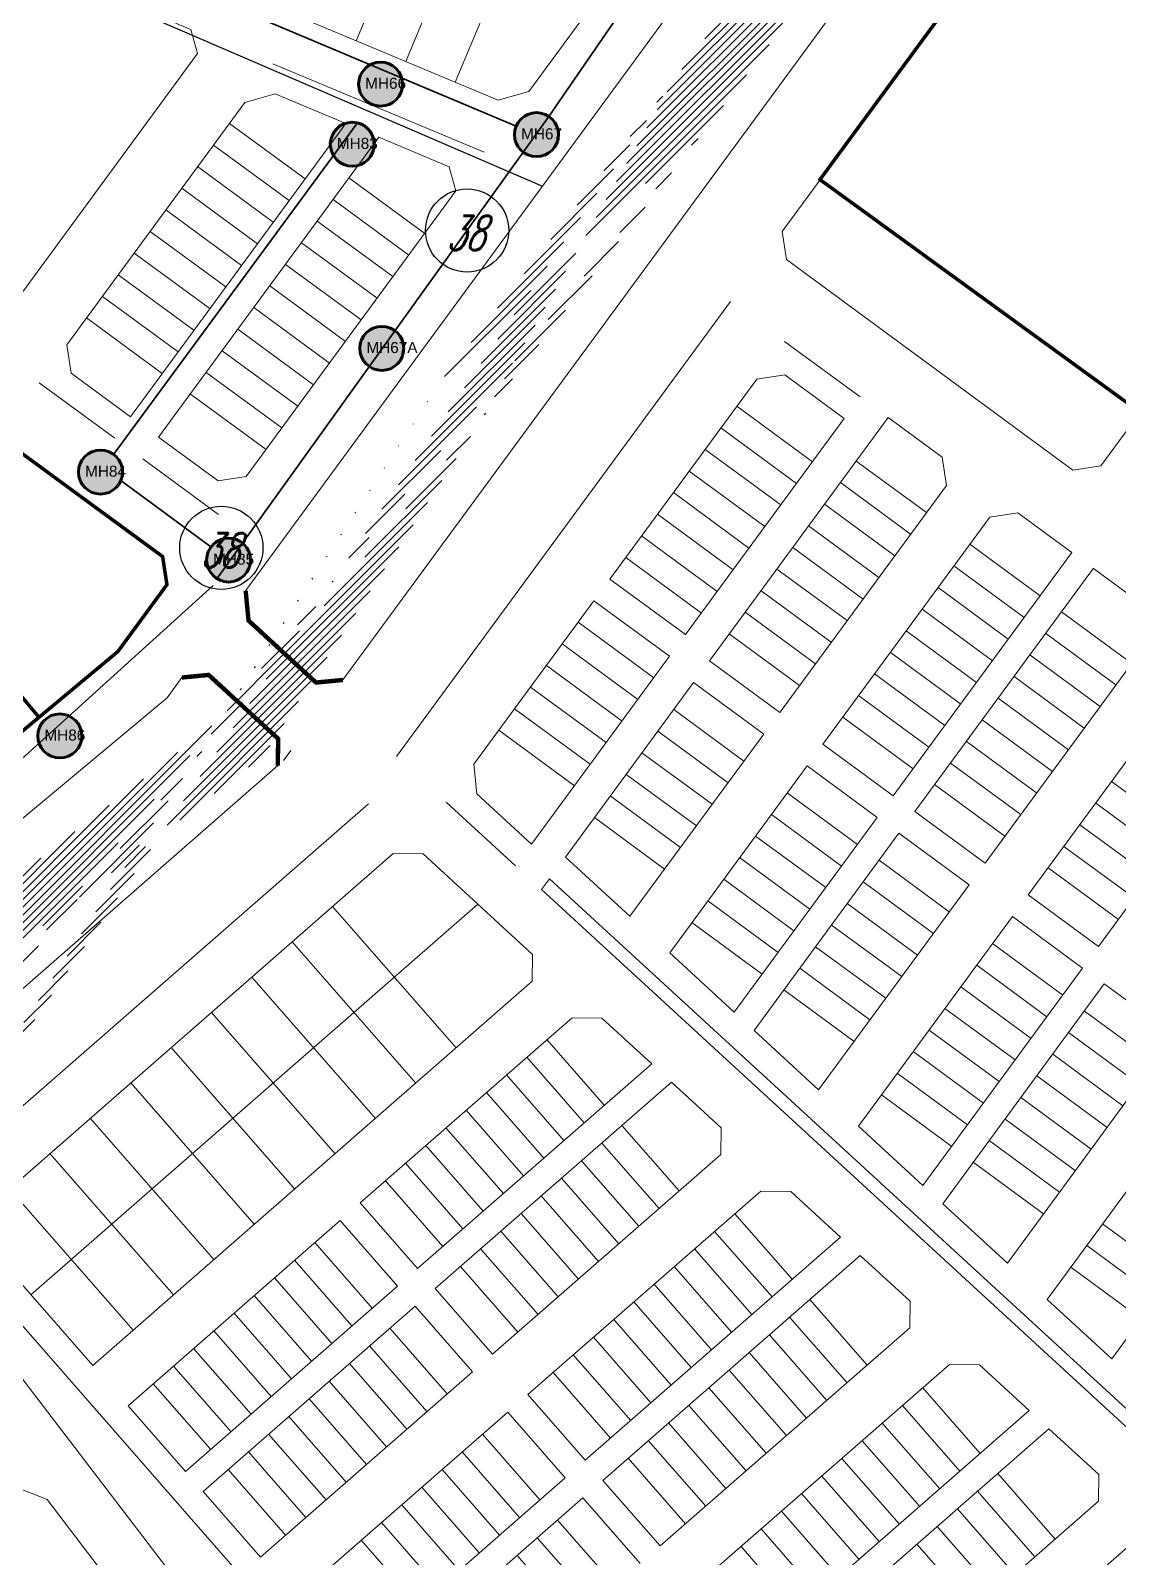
# Model space of a CAD drawing. Header units: millimetres. Extents: x 4167 to 8975, y 2111 to 5892.
# Drawn here: x 4992.5 to 5239.8, y 2577.9 to 2925.1 of the extents above; entities that cross this region are included whole.
import ezdxf

# ---------------------------------------------------------------- set-up
doc = ezdxf.new("R2010")
doc.units = ezdxf.units.MM
doc.layers.add('CPARIT', color=142, linetype='Continuous')
doc.layers.add('EDIT2', color=10, linetype='Continuous')
for name, color, linetype, lineweight in [('Manhole', 106, 'Continuous', 100), ('Manhole No', 7, 'Continuous', 30), ('MP$0$ZAM_SUSUNATUR', 7, 'Continuous', 5), ('Pipe', 170, 'Continuous', 35), ('Road Level', 20, 'Continuous', 9)]:
    doc.layers.add(name, color=color, linetype=linetype, lineweight=lineweight)
doc.styles.get("Standard").update_dxf_attribs({"font": 'arial.ttf'})
doc.styles.add('SurveyCAD', font='SIMPLEX.shx', dxfattribs={"width": 0.65, "oblique": 20, "height": 15})

# ---------------------------------------------------------------- blocks, each defined once
blk = doc.blocks.new('Manhole1')
at = {"layer": 'Manhole'}
h = blk.add_hatch(color=256, dxfattribs=at)
h.dxf.hatch_style = 1
h.paths.add_polyline_path([(4512.341858365006, 3091.990958322701, 1), (4502.341858365006, 3091.990958322701, 1)])
blk.add_circle((4507.341858365006, 3091.990958322701), 5, dxfattribs=at)

msp = doc.modelspace()

# ---------------------------------------------------------------- hatches: boundary and pattern name
at = {"layer": 'CPARIT'}
h = msp.add_hatch(dxfattribs=at)
h.set_pattern_fill('ANSI31', color=256, scale=9.99996, style=0)
h.set_pattern_definition([(44.99999999999999, (4028.127556543534, 8038.694721117959), (-0.8838799409492784, 0.8838799409492782), [])])
edge = h.paths.add_edge_path()
edge.add_line((5190.085337504204, 3098.825857746693), (5198.373438471679, 3095.569527518308))
edge.add_line((5198.373438471679, 3095.569527518308), (5188.038479811685, 3067.930638074309))
edge.add_line((5179.501513959693, 3074.908610162309), (5190.085337504204, 3098.825857746693))
edge.add_line((5188.038479811685, 3067.930638074309), (5179.541513799688, 3043.473735902311))
edge.add_line((5167.767560895676, 3040.163749142312), (5179.501513959693, 3074.908610162312))
edge.add_line((5179.541513799688, 3043.473735902307), (5181.805504743677, 3036.784762658308))
edge.add_line((5193.176459259672, 3004.07589349431), (5181.805504743677, 3036.784762658312))
edge.add_line((5171.748544971675, 3031.772782706308), (5167.767560895676, 3040.163749142308))
edge.add_line((5183.119499487684, 2999.06391354231), (5171.74854497169, 3031.772782706308))
edge.add_line((5187.969777707853, 2979.834724618542), (5183.11949948767, 2999.06391354231))
edge.add_line((5200.370430483685, 2975.555007578309), (5193.176459259686, 3004.07589349431))
edge.add_line((5138.544966314452, 2913.53521939619), (5187.969777707853, 2979.834724618539))
edge.add_line((5148.56663769968, 2906.064285542308), (5200.370430483685, 2975.555007578309))
edge.add_line((5085.489775016684, 2844.933436756039), (5138.678562260682, 2913.71116164404))
edge.add_line((5095.377850455681, 2837.286560654311), (5148.56663769968, 2906.064285542312))
edge.add_line((4942.481462043679, 2655.246288818309), (4946.110403739525, 2685.713652938042))
edge.add_line((4946.11040373954, 2685.713652938042), (4971.760871469201, 2719.084719673045))
edge.add_line((4971.760871469201, 2719.084719673045), (5036.13984504013, 2768.843129570507))
edge.add_line((5036.13984504013, 2768.843129570507), (5084.887246302327, 2844.083322714303))
edge.add_line((4948.869436491686, 2634.632371274312), (4957.814400711677, 2680.429188086311))
edge.add_line((4957.814400711677, 2680.429188086311), (4980.685309227671, 2710.18406906631))
edge.add_line((4980.685309227685, 2710.18406906631), (5045.471050083694, 2760.25686877431))
edge.add_line((5045.471050083694, 2760.25686877431), (5095.377850455681, 2837.286560654311))
edge.add_line((4942.481462043679, 2655.246288818309), (4948.869436491686, 2634.623371310265))

# ---------------------------------------------------------------- linework, layer by layer
at = {"const_width": 1}
for points in [[(5041.378055611085, 2797.686532600908), (5042.040259828877, 2790.906207555754), (5057.384201020874, 2776.80471726872), (5063.456661520553, 2777.396085144219)], [(5026.900980639371, 2777.94944431471), (5032.971394024205, 2778.54231461523), (5048.769162276263, 2764.02374518278), (5048.693517297534, 2757.920675992709)]]:
    msp.add_lwpolyline(points, dxfattribs=at)
at = {"layer": 'EDIT2', "color": 1, "lineweight": 30}
msp.add_line((4843.194099397833, 3004.378675889029), (5108.853241594477, 2889.677746674495), dxfattribs=at)
at = {"layer": 'MP$0$ZAM_SUSUNATUR'}
for p, q in [((5098.800629094212, 2909.254907660097), (4850.667457707603, 3013.100876469025)), ((5083.003794251954, 2962.124319516724), (5066.529713141454, 2922.760576864845)), ((5094.250577866782, 2957.417439199437), (5077.776496756282, 2918.053696547557)), ((5105.49736148161, 2952.710558882149), (5089.02328037111, 2913.346816230269)), ((5320.299378528127, 2941.086941896394), (5235.802515805086, 2826.111628024641)), ((5126.274994312143, 2939.196642445522), (5105.72227753329, 2911.176425213949)), ((5047.59006197001, 2917.470336141547), (5095.600765536639, 2897.377423947606)), ((5105.72227753329, 2911.176425213949), (5098.800629094212, 2909.254907660097)), ((5054.87883114557, 2891.333243312327), (5037.674708672332, 2903.952398035452)), ((5051.273358367527, 2886.417779748548), (5034.069235894289, 2899.036934471673)), ((5047.667885589499, 2881.502316184766), (5030.46376311626, 2894.12147090789)), ((5044.062412811456, 2876.586852620998), (5026.858290338232, 2889.206007344112)), ((5082.078690298235, 2878.942319251759), (5064.874567824996, 2891.56147397488)), ((5078.473217520192, 2874.026855687984), (5061.269095046968, 2886.646010411097)), ((5040.456940033428, 2871.671389057205), (5023.252817560189, 2884.290543780329)), ((5036.851467255399, 2866.755925493426), (5019.647344782161, 2879.37508021655)), ((5074.867744742163, 2869.111392124198), (5057.663622268925, 2881.730546847319)), ((5071.26227196412, 2864.195928560423), (5054.058149490897, 2876.815083283536)), ((5033.245994477356, 2861.840461929647), (5016.041872004118, 2874.459616652768)), ((5067.656799186092, 2859.280464996644), (5050.452676712868, 2871.899619719758)), ((5029.640521699328, 2856.924998365865), (5012.43639922609, 2869.544153088989)), ((5026.035048921285, 2852.009534802086), (5008.830926448047, 2864.628689525207)), ((5064.051326408049, 2854.365001432861), (5046.847203934825, 2866.984156155975)), ((5060.445853630021, 2849.449537869083), (5043.241731156797, 2862.068692592196)), ((5022.429576143257, 2847.094071238304), (5005.225453670018, 2859.713225961428)), ((5056.840380851992, 2844.534074305293), (5039.636258378754, 2857.153229028418)), ((5181.057730472136, 2841.757465489738), (5163.865233368893, 2854.392456590709)), ((5053.23490807395, 2839.618610741521), (5036.030785600726, 2852.237765464635)), ((5049.629435295921, 2834.703147177732), (5032.425312822683, 2847.322301900856)), ((5011.613157809157, 2832.347680546978), (4994.409035335933, 2844.966835270096)), ((5157.550879165208, 2845.793900684546), (5124.170394165527, 2800.338109452909)), ((5157.550879165223, 2845.79390068455), (5163.941137139815, 2846.771498020002)), ((5177.449527966817, 2836.844004831373), (5163.941137139815, 2846.771498020002)), ((5046.023962517878, 2829.78768361396), (5028.819840044654, 2842.406838337074)), ((5153.0360122814, 2839.64579209624), (5170.233123437849, 2827.017084170542)), ((5149.427810016916, 2834.732331765825), (5166.624921173365, 2822.103623840127)), ((5145.819607752432, 2829.818871435413), (5163.016718908881, 2817.190163509715)), ((5035.207544183793, 2815.041292922624), (5018.003421710555, 2827.660447645749)), ((5180.185415693615, 2827.180432329029), (5196.15416176745, 2815.453774969459)), ((5142.211405487948, 2824.905411104997), (5159.408516644397, 2812.276703179299)), ((5229.410911616489, 2825.135019660755), (5235.802515805086, 2826.111628024641)), ((5138.603203223449, 2819.991950774582), (5155.800314379898, 2807.363242848884)), ((5176.577189456117, 2822.266989603208), (5192.545959502966, 2810.540314639044)), ((5172.968987191633, 2817.353529272796), (5188.937757238482, 2805.626854308632)), ((5134.995000958965, 2815.078490444166), (5152.192112115414, 2802.449782518468)), ((5169.360784927148, 2812.44006894238), (5185.329554973998, 2800.713393978216)), ((5131.386798694481, 2810.165030113751), (5148.58390985093, 2797.536322188053)), ((4962.377806684786, 2807.299842946837), (4994.406697020821, 2768.905179465533)), ((5165.75258266265, 2807.526608611965), (5181.721352709514, 2795.79993364779)), ((5205.981082428289, 2808.237370440484), (5221.949828502138, 2796.510713080906)), ((5127.778596429996, 2805.251569783339), (5144.975707586445, 2792.622861857641)), ((5162.144380398166, 2802.613148281549), (5178.11315044503, 2790.886473317374)), ((5202.372880163804, 2803.323910110068), (5218.341626237654, 2791.597252750491)), ((5124.170394165512, 2800.338109452923), (5141.367505321961, 2787.709401527225)), ((5120.562191901028, 2795.424649122508), (5137.759303057477, 2782.79594119681)), ((5158.536178133681, 2797.699687951133), (5174.504948180545, 2785.973012986959)), ((5198.76467789932, 2798.410449779656), (5214.73342397317, 2786.683792420079)), ((5154.927975869197, 2792.786227620718), (5170.896745916061, 2781.059552656543)), ((5195.156475634836, 2793.496989449241), (5211.125221708686, 2781.770332089663)), ((5226.86328883255, 2792.902510816422), (5242.8320349064, 2781.175853456845)), ((5116.953989636544, 2790.511188792092), (5134.151100792993, 2777.882480866394)), ((5191.548273370337, 2788.583529118821), (5207.517019444187, 2776.856871759241)), ((5113.34578737206, 2785.597728461677), (5130.542898528509, 2772.969020535978)), ((5151.319773604713, 2787.872767290306), (5167.288543651577, 2776.146092326131)), ((5223.255086568066, 2787.989050486007), (5239.223832641916, 2776.26239312643)), ((5012.339956481474, 2783.865133494366), (4935.753587759564, 2719.976660914739)), ((5146.809520774112, 2781.730941877287), (5162.778290820961, 2770.004266913124)), ((5187.940071105853, 2783.670068788406), (5203.908817179703, 2771.943411428829)), ((5219.646884303582, 2783.075590155595), (5235.615630377431, 2771.348932796018)), ((5109.737585107576, 2780.684268131265), (5126.934696264025, 2768.055560205567)), ((5184.331868841369, 2778.75660845799), (5200.300614915219, 2767.029951098413)), ((5216.038682039098, 2778.162129825179), (5232.007428112947, 2766.435472465602)), ((5106.129382843077, 2775.770807800849), (5123.326493999526, 2763.142099875151)), ((5143.201318509628, 2776.817481546872), (5159.170088556477, 2765.090806582708)), ((5023.529444234749, 2773.352914158715), (4943.295894870038, 2706.421957591674)), ((5102.521180578593, 2770.857347470434), (5119.718291735042, 2758.228639544735)), ((5180.723666576885, 2773.843148127575), (5196.692412650735, 2762.116490767998)), ((5212.430479774599, 2773.248669494757), (5228.399225848449, 2761.522012135179)), ((5138.691065679026, 2770.675656133853), (5154.659835725875, 2758.948981169689)), ((5177.115464312401, 2768.929687797163), (5193.084210386251, 2757.203030437586)), ((5208.822277510115, 2768.335209164341), (5224.791023583964, 2756.608551804764)), ((5098.912978314109, 2765.943887140018), (5116.110089470558, 2753.31517921432)), ((5135.082863414542, 2765.762195803438), (5151.051633461391, 2754.035520839274)), ((5131.474661150058, 2760.848735473026), (5147.443431196907, 2749.122060508862)), ((5172.605211481799, 2762.787862384148), (5188.573957555649, 2751.061205024571)), ((5205.214075245631, 2763.421748833929), (5221.18282131948, 2751.695091474352)), ((5168.997009217315, 2757.874402053732), (5184.96575529115, 2746.147744694163)), ((5201.605872981147, 2758.508288503514), (5217.574619054996, 2746.781631143936)), ((5127.866458885574, 2755.93527514261), (5143.835228932423, 2744.208600178446)), ((5197.997670716662, 2753.594828173102), (5213.966416790512, 2741.868170813525)), ((5238.226146509272, 2754.305607606211), (5254.194892583122, 2742.57895024663)), ((5124.258256621075, 2751.021814812195), (5140.227026667939, 2739.29513984802)), ((5164.486756386714, 2751.732576640714), (5180.455502460549, 2740.005919281144)), ((5086.941068647195, 2749.641169355391), (5102.745716214004, 2735.116277649615)), ((5160.878554122215, 2746.819116310306), (5176.847300196065, 2735.092458950725)), ((5193.487417886061, 2747.453002760087), (5209.456163959911, 2735.72634540051)), ((5234.617944244788, 2749.392147275796), (5250.586690318638, 2737.665489916219)), ((5120.650054356591, 2746.108354481779), (5136.618824403455, 2734.381679517604)), ((5231.009741980304, 2744.478686945384), (5246.978488054154, 2732.752029585803)), ((5157.270351857745, 2741.905655979886), (5173.239097931581, 2730.178998620317)), ((5189.879215621577, 2742.539542429671), (5205.847961695426, 2730.812885070094)), ((5227.40153971582, 2739.565226614968), (5243.37028578967, 2727.838569255391)), ((5114.061266495597, 2737.136038985349), (5128.737010664785, 2723.648639544261)), ((5153.662149593247, 2736.992195649478), (5169.630895667096, 2725.265538289897)), ((5185.368962790975, 2736.397717016653), (5201.337708864825, 2724.671059657076)), ((5223.793337451336, 2734.651766284556), (5239.762083525186, 2722.925108924976)), ((5110.431196853022, 2732.192800808001), (5262.833155533079, 2592.13134507364)), ((5150.053947328763, 2732.078735319052), (5166.022693402612, 2720.352077959475)), ((5181.760760526477, 2731.484256686241), (5197.729506600326, 2719.75759932666)), ((4992.574247479437, 2637.597709005973), (5094.178223400797, 2726.431293978383)), ((5061.137543050876, 2725.884363605566), (5089.224733349894, 2693.759461658565)), ((5146.445745064279, 2727.16527498864), (5162.414491138128, 2715.438617629063)), ((5178.152558262007, 2726.570796355825), (5194.121304335857, 2714.844138996248)), ((5219.283084620734, 2728.509940871538), (5235.251830694584, 2716.783283511961)), ((5142.837542799794, 2722.251814658224), (5158.806288873644, 2710.525157298647)), ((5215.67488235625, 2723.596480541126), (5231.6436284301, 2711.869823181549)), ((5174.544355997508, 2721.657336025413), (5190.513102071358, 2709.930678665833)), ((5051.95899963744, 2717.859452091556), (5080.046189936458, 2685.734550144554)), ((5137.768237845825, 2715.34870142667), (5152.443982015013, 2701.861301985582)), ((5170.936153733024, 2716.74387569499), (5186.904899806874, 2705.017218335413)), ((5211.164629525649, 2717.454655128107), (5227.133375599498, 2705.72799776853)), ((5167.32795146854, 2711.830415364579), (5183.29669754239, 2700.103758005002)), ((5207.55642726115, 2712.541194797695), (5223.525173335, 2700.814537438115)), ((5042.780456224004, 2709.834540577545), (5070.867646523022, 2677.709638630544)), ((5236.557088760512, 2708.261620917065), (5252.525834834361, 2696.534963557484)), ((5163.719749204056, 2706.916955034163), (5179.688495277906, 2695.190297674586)), ((5203.94822499668, 2707.62773446728), (5219.91697107053, 2695.901077107703)), ((5033.601912810567, 2701.809629063535), (5061.689103109586, 2669.684727116533)), ((5200.340022732182, 2702.714274136868), (5216.308768806031, 2690.987616777287)), ((5232.04683592991, 2702.119795504046), (5248.01558200376, 2690.393138144465)), ((5196.731820467698, 2697.800813806445), (5212.700566541547, 2686.074156446868)), ((5109.870142057347, 2695.615171576888), (5122.910623267655, 2680.700038530051)), ((5109.870142057347, 2695.615171576888), (5122.910623267655, 2680.700038530051)), ((5156.95959560554, 2697.711332926783), (5171.635339774728, 2684.223933485699)), ((5228.438633665412, 2697.206335173634), (5244.407379739261, 2685.479677814054)), ((5024.423369397131, 2693.784717549524), (5052.510559696149, 2661.659815602523)), ((5105.280870350658, 2691.602715819912), (5118.321351560937, 2676.68758277306)), ((5193.123618203213, 2692.88735347603), (5209.092364277063, 2681.160696116453)), ((5224.830431400927, 2692.292874843226), (5240.799177474792, 2680.566217483638)), ((5080.459859980443, 2643.584822777719), (5133.686844892813, 2690.121819427308)), ((5100.691598643925, 2687.590260062896), (5113.732079854219, 2672.675127016044)), ((5189.515415938729, 2687.973893145614), (5205.484162012579, 2676.247235786037)), ((5015.244825983695, 2685.759806035514), (5043.332016282713, 2653.634904088512)), ((5084.472315737481, 2638.995551071012), (5138.202115920472, 2685.972165192894)), ((5221.222229136443, 2687.379414512807), (5237.190975210293, 2675.652757153226)), ((5096.102326937178, 2683.577804305869), (5109.142808147471, 2668.662671259024)), ((5185.907213674245, 2683.060432815199), (5201.875959748095, 2671.333775455621)), ((5217.614026871959, 2682.465954182384), (5233.582772945809, 2670.739296822803)), ((5006.066282570258, 2677.734894521504), (5034.153472869277, 2645.609992574502)), ((5091.513055230474, 2679.565348548871), (5104.553536440768, 2664.650215502037)), ((5214.005824607475, 2677.552493851968), (5229.974570681325, 2665.825836492391)), ((5086.9237835238, 2675.552892791891), (5099.964264734079, 2660.63775974505)), ((5126.923079024635, 2676.110766823329), (5139.963560234914, 2661.195633776513)), ((5126.923079024635, 2676.110766823329), (5139.963560234914, 2661.195633776513)), ((5180.666566955768, 2675.923995368108), (5195.342311124956, 2662.43659592702)), ((5082.334511817067, 2671.540437034875), (5095.374993027332, 2656.62530398803)), ((5122.333807317931, 2672.098311066331), (5135.374288528195, 2657.183178019504)), ((5210.397622342991, 2672.639033521553), (5226.36636841684, 2660.912376161976)), ((4996.887739156822, 2669.709983007493), (5024.974929455841, 2637.585081060492)), ((5077.74524011032, 2667.527981277848), (5090.785721320599, 2652.612848231003)), ((5117.744535611242, 2668.08585530934), (5130.785016821506, 2653.170722262532)), ((5206.789420078507, 2667.725573191137), (5222.758166152356, 2655.99891583156)), ((5073.15596840366, 2663.515525520879), (5086.19644961391, 2648.600392474042)), ((5113.15526390448, 2664.073399552306), (5126.195745114745, 2649.15826650549)), ((4987.709195743386, 2661.685071493483), (5015.796386042404, 2629.560169546481)), ((5105.537708461778, 2614.901874610767), (5158.465335035651, 2661.177138644513)), ((5108.565992197806, 2660.060943795315), (5121.60647340807, 2645.145810748514)), ((5165.273597617006, 2661.092753089948), (5158.465335035651, 2661.177138644513)), ((5176.581919655551, 2650.700104200425), (5165.273597617006, 2661.092753089948)), ((5067.419378770179, 2658.499955824556), (5080.459859980472, 2643.584822777726)), ((5199.857924715468, 2658.286626868232), (5214.533668884671, 2644.799227427133)), ((4978.53065232995, 2653.660159979472), (5006.617842628997, 2621.535258032503)), ((4978.53065232995, 2653.660159979472), (5006.617842628968, 2621.535258032471)), ((5062.830107063533, 2654.487500067609), (5075.870588273827, 2639.572367020794)), ((5103.976720491073, 2656.048488038321), (5117.017201701337, 2641.133354991505)), ((5152.577743455679, 2656.029546120108), (5165.618224665957, 2641.114413073292)), ((5236.193289077664, 2653.695971633004), (5252.162035151514, 2641.969314273427)), ((4971.745912324388, 2652.158785006171), (5141.461408478235, 2458.045610467072)), ((5057.09351743011, 2649.47193037133), (5070.133998640375, 2634.556797324511)), ((5099.387448784355, 2652.036032281319), (5112.427929994619, 2637.120899234496)), ((5118.578189672042, 2599.986741563958), (5176.581919655566, 2650.700104200432)), ((5147.988471748946, 2652.017090363084), (5161.028952959225, 2637.101957316276)), ((5147.988471748946, 2652.017090363084), (5161.028952959225, 2637.101957316276)), ((4969.461391902367, 2646.06103644223), (5121.364366330554, 2447.622027257143)), ((5094.798177077622, 2648.023576524292), (5107.838658287887, 2633.10844347748)), ((5122.590645429036, 2595.397469857233), (5181.097190683226, 2646.550449966022)), ((5143.399200042199, 2648.004634606064), (5156.439681252477, 2633.089501559245)), ((5192.405512721785, 2636.157801076492), (5181.097190683226, 2646.550449966026)), ((5232.58508681318, 2648.782511302592), (5248.55383288703, 2637.055853943011)), ((5052.504245723378, 2645.459474614321), (5065.544726933671, 2630.544341567494)), ((5090.208905370948, 2644.011120767313), (5103.249386581198, 2629.095987720493)), ((5138.809928335539, 2643.992178849103), (5151.850409545817, 2629.077045802287)), ((5228.976884548696, 2643.869050972176), (5244.945630622546, 2632.142393612599)), ((5027.683235353221, 2597.44158157219), (5075.870588273798, 2639.57236702079)), ((5047.914974016659, 2641.447018857323), (5060.955455226924, 2626.531885810489)), ((5084.472315737481, 2638.995551071001), (5097.512796947745, 2624.080418024196)), ((5134.220656628762, 2639.979723092054), (5147.261137839027, 2625.064590045242)), ((5043.32570230997, 2637.434563100333), (5056.366183520235, 2622.519430053495)), ((5129.631384922088, 2635.967267335081), (5142.671866132352, 2621.052134288266)), ((5169.630680422952, 2636.525141366574), (5182.67116163323, 2621.610008319754)), ((5192.405512721785, 2636.157801076492), (5192.329867743056, 2630.054731886421)), ((5223.564896065711, 2636.499289309542), (5238.240640234899, 2623.011889868458)), ((5031.69569111023, 2592.852309865471), (5079.883044030792, 2634.983095314072)), ((5038.736430603238, 2633.422107343309), (5051.776911813517, 2618.506974296486)), ((5079.883044030807, 2634.983095314094), (5092.9235252411, 2620.067962267249)), ((5125.042113215341, 2631.954811578073), (5138.082594425619, 2617.039678531246)), ((5165.041408716233, 2632.51268560955), (5178.081889926498, 2617.597552562735)), ((5165.041408716233, 2632.51268560955), (5178.081889926498, 2617.597552562735)), ((5034.147158896534, 2629.409651586311), (5047.187640106784, 2614.494518539474)), ((5074.146454397383, 2629.967525617811), (5087.186935607677, 2615.052392570977)), ((5135.631126639344, 2580.482336810413), (5192.329867743056, 2630.054731886421)), ((5160.452137009472, 2628.500229852512), (5173.492618219721, 2613.585096805682)), ((5029.557887189831, 2625.397195829331), (5042.598368400109, 2610.48206278249)), ((5069.557182690651, 2625.955069860791), (5082.597663900944, 2611.039936813957)), ((5120.452841508637, 2627.942355821053), (5133.493322718887, 2613.02722277423)), ((5064.967910983918, 2621.942614103786), (5078.008392194211, 2607.027481056937)), ((5115.863569801933, 2623.929900064051), (5128.904051012183, 2609.014767017243)), ((5143.656038153347, 2571.303793396995), (5201.360409798375, 2621.755423417637)), ((5155.862865302812, 2624.487774095565), (5168.903346513105, 2609.572641048746)), ((5201.360409798375, 2621.755423417637), (5208.16867237973, 2621.671037863072)), ((5219.476994418319, 2611.278388973542), (5208.16867237973, 2621.671037863072)), ((5024.968615483112, 2621.384740072312), (5038.009096693377, 2606.469607025481)), ((5111.27429809523, 2619.917444307057), (5124.31477930545, 2605.002311260241)), ((5151.273593596065, 2620.475318338513), (5164.3140748063, 2605.56018529169)), ((5020.379343776351, 2617.372284315277), (5033.419824986644, 2602.457151268454)), ((5060.378639277229, 2617.930158346784), (5073.419120487508, 2603.015025299947)), ((5105.537708461763, 2614.901874610759), (5118.578189672042, 2599.986741563951)), ((5146.68432188939, 2616.462862581551), (5159.724803099683, 2601.547729534735)), ((5195.285344853966, 2616.443920663352), (5208.325826064231, 2601.528787616508)), ((5014.642754143, 2612.356714619067), (5027.683235353265, 2597.441581572233)), ((5055.789367570511, 2613.917702589772), (5068.829848780775, 2599.002569542934)), ((5142.095050182614, 2612.450406824524), (5155.135531392893, 2597.535273777687)), ((5156.696519363612, 2556.388660350158), (5219.476994418304, 2611.278388973538)), ((5190.696073147219, 2612.43146490634), (5203.736554357512, 2597.516331859502)), ((5051.200095863793, 2609.90524683277), (5064.240577074072, 2594.990113785932)), ((5052.761083834497, 2568.758633405201), (5100.948436755103, 2610.889418853812)), ((5100.948436755089, 2610.889418853812), (5113.988917965367, 2595.974285807)), ((5137.505778475896, 2608.437951067519), (5150.546259686174, 2593.522818020689)), ((5186.106801440515, 2608.41900914932), (5199.147282650809, 2593.503876102497)), ((5186.106801440515, 2608.41900914932), (5199.147282650809, 2593.503876102497)), ((5046.610824157104, 2605.892791075783), (5059.651305367368, 2590.977658028949)), ((5095.211847121695, 2605.87384915754), (5108.252328331973, 2590.958716110747)), ((5132.916506769192, 2604.425495310528), (5145.956987979471, 2589.51036226368)), ((5160.708975120635, 2551.799388643432), (5223.992265445993, 2607.128734739128)), ((5181.517529733725, 2604.406553392264), (5194.558010944003, 2589.491420345419)), ((5235.300587484553, 2596.736085849594), (5223.992265445979, 2607.128734739106)), ((5042.021552450371, 2601.88033531877), (5055.06203366065, 2586.965202271933)), ((5090.622575414976, 2601.861393400521), (5103.663056625226, 2586.946260353723)), ((5037.432280743624, 2597.867879561743), (5050.472761953903, 2582.952746514909)), ((5086.033303708229, 2597.848937643494), (5099.073784918479, 2582.933804596685)), ((5128.327235062474, 2600.413039553519), (5141.367716272738, 2585.497906506678)), ((5176.928258027065, 2600.394097635324), (5189.968739237358, 2585.478964588468)), ((4988.953933646391, 2593.946300441496), (4996.252905059735, 2591.004022488129)), ((5065.801565044761, 2553.843500358367), (5113.988917965353, 2595.974285806982)), ((5081.444032001511, 2593.83648188651), (5094.48451321179, 2578.921348839694)), ((5122.590645429036, 2595.397469857233), (5135.631126639344, 2580.482336810399)), ((5172.338986320317, 2596.381641878275), (5185.379467530611, 2581.466508831434)), ((5212.338281821269, 2596.939515909782), (5225.378763031547, 2582.024382862963)), ((5235.300587484553, 2596.736085849594), (5235.224942505823, 2590.633016659527)), ((4996.252905059735, 2591.004022488129), (5020.287311209742, 2559.606587640594)), ((5031.695691110273, 2592.852309865522), (5044.736172320567, 2577.937176818677)), ((5069.81402080177, 2549.254228651649), (5118.001373722376, 2591.385014100268)), ((5118.001373722376, 2591.385014100279), (5131.04185493264, 2576.469881053445)), ((5167.749714613657, 2592.369186121317), (5180.790195823936, 2577.454053074491)), ((5173.749456330928, 2536.884255596617), (5235.224942505823, 2590.633016659527)), ((5207.74901011455, 2592.927060152766), (5220.789491324815, 2578.011927105936)), ((5076.854760294793, 2589.82402612949), (5089.895241505043, 2574.908893082667)), ((5163.160442906925, 2588.356730364272), (5176.200924117189, 2573.441597317445)), ((5203.159738407818, 2588.914604395764), (5216.200219618097, 2573.999471348938)), ((5203.159738407818, 2588.914604395764), (5216.200219618097, 2573.999471348938)), ((5072.265488588089, 2585.811570372496), (5085.305969798339, 2570.89643732568)), ((5112.264784088982, 2586.369444404025), (5125.305265299261, 2571.454311357205)), ((5158.571171200192, 2584.344274607271), (5171.611652410471, 2569.429141560437)), ((5198.570466701012, 2584.902148638679), (5211.610947911306, 2569.987015591852)), ((5067.676216881386, 2581.799114615502), (5080.716698091635, 2566.883981568679)), ((5107.675512382235, 2582.356988646987), (5120.715993592528, 2567.441855600167)), ((5153.981899493459, 2580.331818850265), (5167.022380703738, 2565.416685803435)), ((5181.774367844931, 2527.705712183199), (5244.255484561128, 2582.333708190725)), ((5193.981194994367, 2580.889692881743), (5207.02167620466, 2565.974559834927)), ((5103.086240675502, 2578.344532889971), (5116.126721885796, 2563.429399843151))]:
    msp.add_line(p, q, dxfattribs=at)
for points in [[(4810.266902784218, 2932.931781660996), (4839.676779225467, 2999.52861508649), (4845.74128630453, 3001.945868150195), (5028.911519985004, 2925.287474323964), (5030.42495925704, 2919.835796532143), (4973.106694481392, 2841.691858305732)], [(5176.328427577884, 2981.668960748082), (5041.378055611085, 2797.686532600908), (5042.040259828877, 2790.906207555754), (5057.384201020874, 2776.80471726872), (5063.456661520553, 2777.396085144219), (5208.067263584393, 2974.319207661998)], [(5225.229256450895, 2963.702496388187), (5163.311536256557, 2879.386197127727), (5164.28949083443, 2872.993603967565), (5229.410911616489, 2825.135019660755)], [(5064.126755644667, 2903.941253055984), (5048.098902119031, 2910.649054225805), (5041.177253679953, 2908.727536671957), (5000.718612697468, 2853.568896506697), (5001.701105786777, 2847.178194250338), (5015.218630587186, 2837.263144110757)], [(5064.126755644667, 2903.94125305598), (5015.218630587186, 2837.263144110753)], [(5071.646664448852, 2900.794103439666), (5087.674517974518, 2894.08630226983), (5089.187957246553, 2888.634624478009), (5041.517121545343, 2823.643354159232), (5035.126419288992, 2822.66086106992), (5021.608894488583, 2832.575911209527)], [(5071.646664448852, 2900.794103439659), (5021.608894488583, 2832.575911209524)], [(5151.584878295105, 2863.41745023427), (5075.652034670899, 2760.016092002379)], [(4973.106694481392, 2841.691858305732), (5022.507264565893, 2805.456738596711), (5023.489757655201, 2799.066036340349), (5012.339956481474, 2783.865133494366)], [(5177.449527966817, 2836.844004831373), (5141.367505321961, 2787.709401527225)], [(5187.450004157623, 2837.072967341845), (5146.809544747126, 2781.730924272701)], [(5187.443676270004, 2837.064350356855), (5199.724031589647, 2828.039356532581), (5200.70198616752, 2821.646763372415), (5162.778290820961, 2770.004266913113)], [(5229.196883520808, 2806.379371968762), (5216.916528201151, 2815.404365793043), (5210.526270226545, 2814.426768457584), (5172.605211481799, 2762.787862384152)], [(5229.214416966146, 2806.403248093719), (5188.573957555649, 2751.061205024575)], [(5234.127877296558, 2802.795045829234), (5193.487417886061, 2747.453002760087)], [(5234.109025550306, 2802.769374511345), (5246.389380869963, 2793.744380687074), (5247.367335447836, 2787.351787526908), (5209.456163959911, 2735.726345400513)], [(5120.562191901043, 2795.424649122493), (5093.277289988166, 2758.269502780548), (5093.937447091112, 2751.490680160417), (5106.375785856579, 2740.059515826963)], [(5137.759303057477, 2782.79594119681), (5106.375785856579, 2740.059515826963)], [(4686.155701903683, 2636.022881240888), (4942.628316731409, 2675.070602999405), (4957.807017382975, 2681.356080172542), (4976.481524989051, 2694.78485776717), (5048.693517297534, 2757.920675992709), (5048.769162276263, 2764.02374518278), (5032.971394024205, 2778.54231461523), (5026.900980639371, 2777.94944431471), (5023.529444234749, 2773.352914158715)], [(5275.86223280111, 2772.084396123251), (5263.581877481452, 2781.109389947525), (5257.191619506846, 2780.131792612066), (5219.283084620734, 2728.509940871538)], [(5143.201342482642, 2776.817463942285), (5114.061266495597, 2737.136038985353)], [(5275.892290105081, 2772.125326581108), (5235.251830694584, 2716.783283511964)], [(5159.170088556477, 2765.090806582701), (5128.737010664785, 2723.648639544261)], [(5051.67533571577, 2761.352894453043), (5049.982437367622, 2759.047594398517)], [(5168.997009217315, 2757.874402053736), (5137.768237845825, 2715.34870142667)], [(4690.123852736053, 2616.278412703765), (4948.069481692683, 2655.550399520331), (4967.658238892325, 2663.662074495331), (4989.002625536506, 2679.010753410175), (5069.344232748668, 2749.25439226765)], [(5184.96575529115, 2746.147744694152), (5152.443982015013, 2701.861301985582)], [(5189.879215621577, 2742.539542429675), (5156.95959560554, 2697.71133292679)], [(5006.617842628953, 2621.53525803246), (5106.539718217549, 2708.898162340198), (5106.615363196279, 2715.001231530268), (5081.7410836053, 2737.861356426516), (5074.932821023946, 2737.945741981077), (4978.530652329935, 2653.660159979483)], [(5110.431196853022, 2732.192800807998), (5108.616162031742, 2729.721181719326)], [(5276.120809328086, 2575.779953235206), (5108.616162031742, 2729.721181719329)], [(5205.847961695426, 2730.812885070098), (5171.635339774728, 2684.223933485699)], [(5215.67488235625, 2723.596480541126), (5180.666566955768, 2675.923995368108)], [(5231.6436284301, 2711.869823181549), (5195.342311124956, 2662.43659592702)], [(5236.557088760512, 2708.261620917068), (5199.857924715468, 2658.286626868221)], [(5133.686844892813, 2690.121819427308), (5122.378522854224, 2700.514468316842), (5115.570260272869, 2700.598853871403), (5067.419378770179, 2658.49995582456)], [(5252.525834834361, 2696.534963557488), (5214.533668884671, 2644.79922742714)], [(5262.352755495185, 2689.318559028516), (5223.564896065711, 2636.49928930955)], [(5097.512796947745, 2624.080418024196), (5149.434792980288, 2669.476447113304), (5149.510437959018, 2675.579516303374), (5138.202115920472, 2685.972165192894)], [(5278.321501569035, 2677.591901668939), (5238.240640234899, 2623.011889868458)], [(5062.830107063533, 2654.487500067617), (5014.642754142957, 2612.356714619023)], [(5044.736172320494, 2577.937176818637), (5092.923525241085, 2620.067962267241)]]:
    msp.add_lwpolyline(points, dxfattribs=at)
at = {"layer": 'MP$0$ZAM_SUSUNATUR', "color": 251, "const_width": 0.8}
for points in [[(5225.22925645091, 2963.702496388212), (5179.151436031692, 2901.00417014853), (5171.931345725416, 2891.179756289899), (5244.727786585701, 2838.256289688054), (5298.025697311225, 2910.779029786425)], [(5022.507264565907, 2805.456738596693), (4989.335564021863, 2829.788047691092), (4962.377806684801, 2807.299842946841), (4994.406697020835, 2768.90517946553), (5012.339956481503, 2783.865133494392), (5023.489757655216, 2799.066036340335)], [(4962.377806684786, 2807.29984294683), (4928.590502821242, 2779.114419451131), (4960.619393157291, 2740.71975596982), (4994.406697020821, 2768.905179465541)]]:
    msp.add_lwpolyline(points, close=True, dxfattribs=at)
at = {"layer": 'Pipe'}
for p, q in [((4841.334965554297, 3013.499752568084), (5102.894597319797, 2903.335460915674)), ((5134.894767542652, 2941.395132918505), (5110.327628385226, 2905.520076327025)), ((5066.804659683957, 2904.074392723845), (5011.347368364978, 2828.695301037789)), ((5110.327628385226, 2905.520076327025), (5034.806353215259, 2800.406256720737)), ((5012.986964340402, 2822.714466406107), (5033.478229288786, 2807.635001021977)), ((5034.002144202308, 2798.846136967602), (4935.671949773162, 2709.829032604271))]:
    msp.add_line(p, q, dxfattribs=at)
at = {"layer": 'Road Level', "lineweight": 30}
for centre in [(5091.719527111562, 2879.604179197058), (5035.854884009981, 2807.439135886247)]:
    msp.add_circle(centre, 9.455122060901308, dxfattribs=at)

# ---------------------------------------------------------------- block references
at = {"layer": 'Pipe'}
for p in [(564.7151520544003, -179.1067266137493), (600.1607020783349, -190.5962899904976), (558.2796779051432, -192.7745712583533), (564.9845211304519, -239.2032472489168), (501.0424658458151, -267.323109251171), (530.1634664885178, -287.3194858247084), (491.7961482155943, -327.3194925729417)]:
    msp.add_blockref('Manhole1', p, dxfattribs=at)

# ---------------------------------------------------------------- texts
at = {"layer": 'Manhole No'}
for s, p in [('MH66', (5068.540951826932, 2911.833429097158)), ('MH67', (5103.986501850866, 2900.34386572041)), ('MH83', (5062.105477677675, 2898.165584452554)), ('MH67A', (5068.810320902983, 2851.73690846199)), ('MH84', (5004.868265618346, 2823.617046459736)), ('MH85', (5033.989266261049, 2803.620669886199)), ('MH86', (4995.621947988126, 2763.620663137965))]:
    msp.add_text(s, height=2.5, dxfattribs=at).set_placement(p)
at = {"layer": 'Road Level', "lineweight": 30, "char_height": 7.754985102608671, "attachment_point": 1, "style": 'SurveyCAD'}
for insert in [(5086.96646530667, 2882.91128016836), (5031.10182220509, 2810.746236857549)]:
    msp.add_mtext_dynamic_manual_height_columns('\\pxr0.27189;38', width=2.416302022965245, gutter_width=38.77492551304336, heights=[0], dxfattribs=dict(at, insert=insert))

doc.saveas('drawing.dxf')
